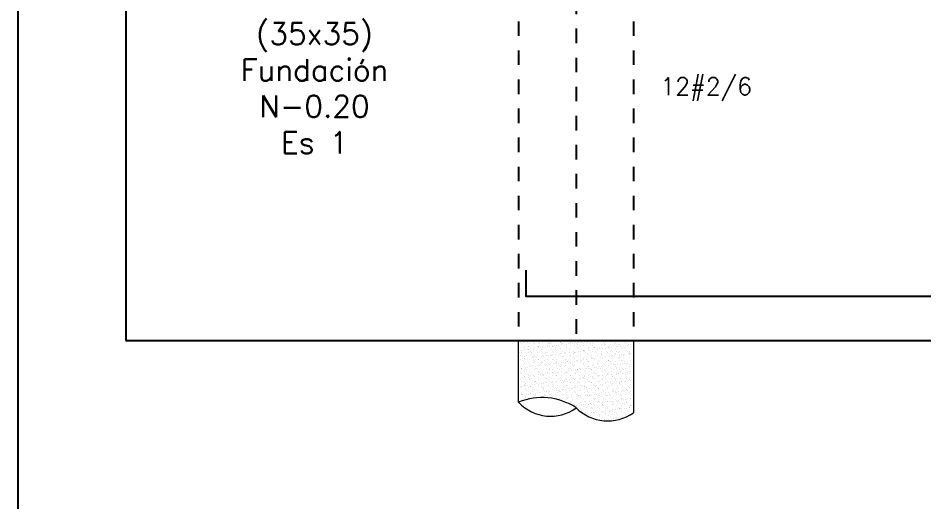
# Model space of a CAD drawing. Header units: millimetres. Extents: x 0 to 212, y -9 to 41.
# Drawn here: x 23.56 to 29.8, y 28.01 to 31.34 of the extents above; entities that cross this region are included whole.
import ezdxf
from ezdxf.enums import TextEntityAlignment as Align

# ---------------------------------------------------------------- set-up
doc = ezdxf.new("R2010")
doc.units = ezdxf.units.MM
doc.header["$LTSCALE"] = 0.01
doc.linetypes.add('DASHDOT', pattern=[1, 0.5, -0.25, 0, -0.25])
doc.linetypes.add('DASHED2', pattern=[0.375, 0.25, -0.125])
for name, color, linetype in [('FC_BORDE VIGA', 4, 'Continuous'), ('FC_EJES', 1, 'DASHDOT'), ('FC_HATCH', 253, 'Continuous'), ('FC_PROYECCION', 6, 'DASHED2'), ('FC_R-60', 11, 'Continuous'), ('FC_R-80', 11, 'Continuous'), ('FC_REFUERZO', 5, 'Continuous')]:
    doc.layers.add(name, color=color, linetype=linetype)
doc.layers.add('FC_CAJON VIGAS', color=230, linetype='Continuous', plot=False)
doc.styles.add('FC_TEXT', font='romans.shx', dxfattribs={"height": 0.002})
doc.styles.get("Standard").update_dxf_attribs({"font": 'romans.shx'})

# ---------------------------------------------------------------- blocks, each defined once
blk = doc.blocks.new('Piladinamica (1)')
at = {"layer": 'FC_HATCH', "linetype": 'Continuous', "lineweight": 15}
for p, q in [((0.0139, -0.0154), (0.0139, -0.0154)), ((0.0164, -0.0047), (0.0164, -0.0047)), ((0.0183, -0.0194), (0.0183, -0.0194)), ((0.0342, -0.0457), (0.0342, -0.0457)), ((0.0361, -0.0172), (0.0361, -0.0172)), ((0.0391, -0.0384), (0.0391, -0.0384)), ((0.0489, -0.0004), (0.0489, -0.0004)), ((0.0622, -0.0161), (0.0622, -0.0161)), ((0.0628, -0.0602), (0.0628, -0.0602)), ((0.0698, -0.0385), (0.0698, -0.0385)), ((0.0709, -0.0593), (0.0709, -0.0593)), ((0.0723, -0.0225), (0.0723, -0.0225)), ((0.0833, -0.0577), (0.0833, -0.0577)), ((0.1006, -0.0149), (0.1006, -0.0149)), ((0.1021, -0.0609), (0.1021, -0.0609)), ((0.1027, -0.0551), (0.1027, -0.0551)), ((0.1085, -0.0456), (0.1085, -0.0456)), ((0.1108, -0.0175), (0.1108, -0.0175)), ((0.1309, -0.0388), (0.1309, -0.0388)), ((0.1345, -0.0393), (0.1345, -0.0393)), ((0.1351, -0.0509), (0.1351, -0.0509)), ((0.1365, -0.016), (0.1365, -0.016)), ((0.1389, -0.0433), (0.1389, -0.0433)), ((0.1466, -0.0224), (0.1466, -0.0224)), ((0.1475, -0.0492), (0.1475, -0.0492)), ((0.1597, -0.0623), (0.1597, -0.0623)), ((0.163, -0.0141), (0.163, -0.0141)), ((0.1645, -0.0601), (0.1645, -0.0601)), ((0.1669, -0.0467), (0.1669, -0.0467)), ((0.1828, -0.0455), (0.1828, -0.0455)), ((0.1953, -0.0365), (0.1953, -0.0365)), ((0.1993, -0.0424), (0.1993, -0.0424)), ((0.2063, -0.0183), (0.2063, -0.0183)), ((0.2106, -0.0224), (0.2106, -0.0224)), ((0.2108, -0.0158), (0.2108, -0.0158)), ((0.2117, -0.0408), (0.2117, -0.0408)), ((0.2209, -0.0222), (0.2209, -0.0222)), ((0.2241, -0.0144), (0.2241, -0.0144)), ((0.2256, -0.0604), (0.2256, -0.0604)), ((0.2311, -0.0382), (0.2311, -0.0382)), ((0.2314, -0.0414), (0.2314, -0.0414)), ((0.2571, -0.0453), (0.2571, -0.0453)), ((0.2577, -0.0357), (0.2577, -0.0357)), ((0.2635, -0.034), (0.2635, -0.034)), ((0.2759, -0.0323), (0.2759, -0.0323)), ((0.2824, -0.0014), (0.2824, -0.0014)), ((0.2851, -0.0157), (0.2851, -0.0157)), ((0.2885, -0.0121), (0.2885, -0.0121)), ((0.29, -0.058), (0.29, -0.058)), ((0.2952, -0.0221), (0.2952, -0.0221)), ((0.2953, -0.0298), (0.2953, -0.0298)), ((0.3031, -0.0204), (0.3031, -0.0204)), ((0.3188, -0.036), (0.3188, -0.036)), ((0.3269, -0.0422), (0.3269, -0.0422)), ((0.3278, -0.0255), (0.3278, -0.0255)), ((0.3313, -0.0462), (0.3313, -0.0462)), ((0.3314, -0.0452), (0.3314, -0.0452)), ((0.3402, -0.0239), (0.3402, -0.0239)), ((0.351, -0.0113), (0.351, -0.0113)), ((0.3525, -0.0573), (0.3525, -0.0573)), ((0.3594, -0.0156), (0.3594, -0.0156)), ((0.3596, -0.0213), (0.3596, -0.0213)), ((0.3695, -0.022), (0.3695, -0.022)), ((0.3832, -0.0337), (0.3832, -0.0337)), ((0.392, -0.017), (0.392, -0.017)), ((0.3986, -0.0213), (0.3986, -0.0213)), ((0.403, -0.0253), (0.403, -0.0253)), ((0.4044, -0.0154), (0.4044, -0.0154)), ((0.4057, -0.045), (0.4057, -0.045)), ((0.412, -0.0116), (0.412, -0.0116)), ((0.4135, -0.0575), (0.4135, -0.0575)), ((0.4238, -0.0129), (0.4238, -0.0129)), ((0.4238, -0.0443), (0.4238, -0.0443)), ((0.4337, -0.0154), (0.4337, -0.0154)), ((0.4438, -0.0218), (0.4438, -0.0218)), ((0.4457, -0.0329), (0.4457, -0.0329)), ((0.4562, -0.0086), (0.4562, -0.0086)), ((0.4686, -0.007), (0.4686, -0.007)), ((0.4703, -0.0003), (0.4703, -0.0003)), ((0.4747, -0.0043), (0.4747, -0.0043)), ((0.4764, -0.0093), (0.4764, -0.0093)), ((0.4779, -0.0552), (0.4779, -0.0552)), ((0.48, -0.0449), (0.48, -0.0449)), ((0.488, -0.0044), (0.488, -0.0044)), ((0.4955, -0.0234), (0.4955, -0.0234)), ((0.5067, -0.0331), (0.5067, -0.0331)), ((0.508, -0.0153), (0.508, -0.0153)), ((0.5181, -0.0217), (0.5181, -0.0217)), ((0.5192, -0.0451), (0.5192, -0.0451)), ((0.5204, -0.0001), (0.5204, -0.0001)), ((0.5236, -0.0492), (0.5236, -0.0492)), ((0.5389, -0.0085), (0.5389, -0.0085)), ((0.5404, -0.0544), (0.5404, -0.0544)), ((0.5424, -0.059), (0.5424, -0.059)), ((0.5543, -0.0448), (0.5543, -0.0448)), ((0.5548, -0.0574), (0.5548, -0.0574)), ((0.5672, -0.0024), (0.5672, -0.0024)), ((0.5712, -0.0308), (0.5712, -0.0308)), ((0.5742, -0.0548), (0.5742, -0.0548)), ((0.5823, -0.0152), (0.5823, -0.0152)), ((0.591, -0.0242), (0.591, -0.0242)), ((0.5924, -0.0216), (0.5924, -0.0216)), ((0.5954, -0.0282), (0.5954, -0.0282)), ((0.5999, -0.0087), (0.5999, -0.0087)), ((0.6014, -0.0547), (0.6014, -0.0547)), ((0.6066, -0.0506), (0.6066, -0.0506)), ((0.6161, -0.0472), (0.6161, -0.0472)), ((0.6191, -0.0489), (0.6191, -0.0489)), ((0.6286, -0.0446), (0.6286, -0.0446)), ((0.6336, -0.03), (0.6336, -0.03)), ((0.6385, -0.0464), (0.6385, -0.0464)), ((0.6567, -0.015), (0.6567, -0.015)), ((0.6627, -0.0032), (0.6627, -0.0032)), ((0.6644, -0.0064), (0.6644, -0.0064)), ((0.6659, -0.0524), (0.6659, -0.0524)), ((0.6667, -0.0214), (0.6667, -0.0214)), ((0.6671, -0.0073), (0.6671, -0.0073)), ((0.6709, -0.0421), (0.6709, -0.0421)), ((0.6833, -0.0405), (0.6833, -0.0405)), ((0.6878, -0.0263), (0.6878, -0.0263)), ((0.6946, -0.0303), (0.6946, -0.0303)), ((0.7027, -0.0379), (0.7027, -0.0379)), ((0.7029, -0.0445), (0.7029, -0.0445)), ((0.7116, -0.0481), (0.7116, -0.0481)), ((0.716, -0.0521), (0.716, -0.0521)), ((0.7268, -0.0056), (0.7268, -0.0056)), ((0.7283, -0.0516), (0.7283, -0.0516)), ((0.731, -0.0149), (0.731, -0.0149)), ((0.7351, -0.0336), (0.7351, -0.0336)), ((0.741, -0.0213), (0.741, -0.0213)), ((0.7475, -0.032), (0.7475, -0.032)), ((0.7591, -0.028), (0.7591, -0.028)), ((0.7596, -0.0054), (0.7596, -0.0054)), ((0.7669, -0.0295), (0.7669, -0.0295)), ((0.0089, -0.0853), (0.0089, -0.0853)), ((0.0162, -0.1042), (0.0162, -0.1042)), ((0.0173, -0.0824), (0.0173, -0.0824)), ((0.019, -0.0661), (0.019, -0.0661)), ((0.0376, -0.0632), (0.0376, -0.0632)), ((0.0384, -0.0636), (0.0384, -0.0636)), ((0.0391, -0.1092), (0.0391, -0.1092)), ((0.0535, -0.1055), (0.0535, -0.1055)), ((0.0604, -0.1225), (0.0604, -0.1225)), ((0.0672, -0.0642), (0.0672, -0.0642)), ((0.0713, -0.0845), (0.0713, -0.0845)), ((0.0815, -0.0758), (0.0815, -0.0758)), ((0.088, -0.0833), (0.088, -0.0833)), ((0.0916, -0.0823), (0.0916, -0.0823)), ((0.0929, -0.1182), (0.0929, -0.1182)), ((0.1036, -0.1068), (0.1036, -0.1068)), ((0.1053, -0.1166), (0.1053, -0.1166)), ((0.1117, -0.105), (0.1117, -0.105)), ((0.1161, -0.1091), (0.1161, -0.1091)), ((0.1247, -0.114), (0.1247, -0.114)), ((0.1278, -0.1053), (0.1278, -0.1053)), ((0.1324, -0.0848), (0.1324, -0.0848)), ((0.1558, -0.0757), (0.1558, -0.0757)), ((0.1571, -0.1097), (0.1571, -0.1097)), ((0.1659, -0.0821), (0.1659, -0.0821)), ((0.166, -0.1061), (0.166, -0.1061)), ((0.1695, -0.1081), (0.1695, -0.1081)), ((0.1834, -0.0841), (0.1834, -0.0841)), ((0.1878, -0.0881), (0.1878, -0.0881)), ((0.1889, -0.1056), (0.1889, -0.1056)), ((0.1968, -0.0824), (0.1968, -0.0824)), ((0.2021, -0.1052), (0.2021, -0.1052)), ((0.2086, -0.1071), (0.2086, -0.1071)), ((0.2213, -0.1013), (0.2213, -0.1013)), ((0.2271, -0.1063), (0.2271, -0.1063)), ((0.2301, -0.0756), (0.2301, -0.0756)), ((0.2337, -0.0997), (0.2337, -0.0997)), ((0.2402, -0.082), (0.2402, -0.082)), ((0.2531, -0.0971), (0.2531, -0.0971)), ((0.2552, -0.0631), (0.2552, -0.0631)), ((0.2593, -0.0817), (0.2593, -0.0817)), ((0.2596, -0.0672), (0.2596, -0.0672)), ((0.2764, -0.1051), (0.2764, -0.1051)), ((0.2803, -0.0862), (0.2803, -0.0862)), ((0.2855, -0.0928), (0.2855, -0.0928)), ((0.2915, -0.104), (0.2915, -0.104)), ((0.2979, -0.0912), (0.2979, -0.0912)), ((0.3041, -0.108), (0.3041, -0.108)), ((0.3044, -0.0754), (0.3044, -0.0754)), ((0.3085, -0.112), (0.3085, -0.112)), ((0.3145, -0.0819), (0.3145, -0.0819)), ((0.3173, -0.0886), (0.3173, -0.0886)), ((0.3203, -0.0819), (0.3203, -0.0819)), ((0.3497, -0.0844), (0.3497, -0.0844)), ((0.3507, -0.1049), (0.3507, -0.1049)), ((0.352, -0.0652), (0.352, -0.0652)), ((0.354, -0.1032), (0.354, -0.1032)), ((0.3622, -0.0827), (0.3622, -0.0827)), ((0.3758, -0.087), (0.3758, -0.087)), ((0.3787, -0.0753), (0.3787, -0.0753)), ((0.3802, -0.091), (0.3802, -0.091)), ((0.3816, -0.0802), (0.3816, -0.0802)), ((0.3847, -0.0796), (0.3847, -0.0796)), ((0.3888, -0.0817), (0.3888, -0.0817)), ((0.4009, -0.1101), (0.4009, -0.1101)), ((0.414, -0.0759), (0.414, -0.0759)), ((0.415, -0.1035), (0.415, -0.1035)), ((0.425, -0.1048), (0.425, -0.1048)), ((0.4264, -0.0743), (0.4264, -0.0743)), ((0.4458, -0.0717), (0.4458, -0.0717)), ((0.4472, -0.0788), (0.4472, -0.0788)), ((0.4475, -0.0661), (0.4475, -0.0661)), ((0.4519, -0.0701), (0.4519, -0.0701)), ((0.453, -0.0752), (0.453, -0.0752)), ((0.4631, -0.0816), (0.4631, -0.0816)), ((0.4727, -0.0891), (0.4727, -0.0891)), ((0.4782, -0.0675), (0.4782, -0.0675)), ((0.4794, -0.1012), (0.4794, -0.1012)), ((0.4906, -0.0658), (0.4906, -0.0658)), ((0.4964, -0.1109), (0.4964, -0.1109)), ((0.4993, -0.1047), (0.4993, -0.1047)), ((0.5008, -0.1149), (0.5008, -0.1149)), ((0.5082, -0.0791), (0.5082, -0.0791)), ((0.51, -0.0633), (0.51, -0.0633)), ((0.5126, -0.1247), (0.5126, -0.1247)), ((0.5273, -0.075), (0.5273, -0.075)), ((0.532, -0.1222), (0.532, -0.1222)), ((0.5374, -0.0814), (0.5374, -0.0814)), ((0.5419, -0.1004), (0.5419, -0.1004)), ((0.5444, -0.0682), (0.5444, -0.0682)), ((0.5644, -0.1179), (0.5644, -0.1179)), ((0.5681, -0.0899), (0.5681, -0.0899)), ((0.5725, -0.094), (0.5725, -0.094)), ((0.5727, -0.0768), (0.5727, -0.0768)), ((0.5736, -0.1045), (0.5736, -0.1045)), ((0.5742, -0.1228), (0.5742, -0.1228)), ((0.5768, -0.1163), (0.5768, -0.1163)), ((0.5933, -0.113), (0.5933, -0.113)), ((0.5962, -0.1137), (0.5962, -0.1137)), ((0.6016, -0.0749), (0.6016, -0.0749)), ((0.6029, -0.1007), (0.6029, -0.1007)), ((0.6117, -0.0813), (0.6117, -0.0813)), ((0.6286, -0.1094), (0.6286, -0.1094)), ((0.6351, -0.076), (0.6351, -0.076)), ((0.6366, -0.122), (0.6366, -0.122)), ((0.6399, -0.069), (0.6399, -0.069)), ((0.6411, -0.1078), (0.6411, -0.1078)), ((0.6443, -0.073), (0.6443, -0.073)), ((0.6479, -0.1044), (0.6479, -0.1044)), ((0.6605, -0.1052), (0.6605, -0.1052)), ((0.665, -0.092), (0.665, -0.092)), ((0.6674, -0.0984), (0.6674, -0.0984)), ((0.6759, -0.0748), (0.6759, -0.0748)), ((0.686, -0.0812), (0.686, -0.0812)), ((0.6888, -0.1138), (0.6888, -0.1138)), ((0.6929, -0.101), (0.6929, -0.101)), ((0.6932, -0.1178), (0.6932, -0.1178)), ((0.6961, -0.0763), (0.6961, -0.0763)), ((0.6976, -0.1223), (0.6976, -0.1223)), ((0.7053, -0.0993), (0.7053, -0.0993)), ((0.7222, -0.1043), (0.7222, -0.1043)), ((0.7247, -0.0968), (0.7247, -0.0968)), ((0.7298, -0.0976), (0.7298, -0.0976)), ((0.7367, -0.0711), (0.7367, -0.0711)), ((0.7502, -0.0746), (0.7502, -0.0746)), ((0.7571, -0.0925), (0.7571, -0.0925)), ((0.7603, -0.081), (0.7603, -0.081)), ((0.7605, -0.0929), (0.7605, -0.0929)), ((0.7606, -0.074), (0.7606, -0.074)), ((0.7621, -0.1199), (0.7621, -0.1199)), ((0.7649, -0.0969), (0.7649, -0.0969)), ((0.7695, -0.0909), (0.7695, -0.0909)), ((0.0104, -0.1312), (0.0104, -0.1312)), ((0.0119, -0.1772), (0.0119, -0.1772)), ((0.0265, -0.1357), (0.0265, -0.1357)), ((0.0286, -0.1267), (0.0286, -0.1267)), ((0.0365, -0.1421), (0.0365, -0.1421)), ((0.04, -0.126), (0.04, -0.126)), ((0.0406, -0.1551), (0.0406, -0.1551)), ((0.041, -0.125), (0.041, -0.125)), ((0.0444, -0.13), (0.0444, -0.13)), ((0.0506, -0.1855), (0.0506, -0.1855)), ((0.063, -0.1839), (0.063, -0.1839)), ((0.0651, -0.149), (0.0651, -0.149)), ((0.0728, -0.1305), (0.0728, -0.1305)), ((0.0728, -0.1652), (0.0728, -0.1652)), ((0.0743, -0.1764), (0.0743, -0.1764)), ((0.0824, -0.1813), (0.0824, -0.1813)), ((0.0889, -0.1708), (0.0889, -0.1708)), ((0.0933, -0.1748), (0.0933, -0.1748)), ((0.1008, -0.1356), (0.1008, -0.1356)), ((0.1051, -0.1528), (0.1051, -0.1528)), ((0.1108, -0.142), (0.1108, -0.142)), ((0.1149, -0.1771), (0.1149, -0.1771)), ((0.1273, -0.1754), (0.1273, -0.1754)), ((0.1339, -0.1307), (0.1339, -0.1307)), ((0.1354, -0.1767), (0.1354, -0.1767)), ((0.1369, -0.1281), (0.1369, -0.1281)), ((0.1467, -0.1729), (0.1467, -0.1729)), ((0.1471, -0.1651), (0.1471, -0.1651)), ((0.1606, -0.1498), (0.1606, -0.1498)), ((0.165, -0.1539), (0.165, -0.1539)), ((0.1675, -0.152), (0.1675, -0.152)), ((0.1751, -0.1355), (0.1751, -0.1355)), ((0.1791, -0.1686), (0.1791, -0.1686)), ((0.1851, -0.1419), (0.1851, -0.1419)), ((0.1858, -0.1729), (0.1858, -0.1729)), ((0.1915, -0.167), (0.1915, -0.167)), ((0.1983, -0.1284), (0.1983, -0.1284)), ((0.1998, -0.1744), (0.1998, -0.1744)), ((0.2109, -0.1644), (0.2109, -0.1644)), ((0.2214, -0.1649), (0.2214, -0.1649)), ((0.2286, -0.1523), (0.2286, -0.1523)), ((0.2323, -0.1289), (0.2323, -0.1289)), ((0.2367, -0.1329), (0.2367, -0.1329)), ((0.2433, -0.1602), (0.2433, -0.1602)), ((0.2494, -0.1353), (0.2494, -0.1353)), ((0.2557, -0.1585), (0.2557, -0.1585)), ((0.2575, -0.1519), (0.2575, -0.1519)), ((0.2594, -0.1417), (0.2594, -0.1417)), ((0.2608, -0.1276), (0.2608, -0.1276)), ((0.2623, -0.1736), (0.2623, -0.1736)), ((0.2751, -0.156), (0.2751, -0.156)), ((0.2812, -0.1737), (0.2812, -0.1737)), ((0.2856, -0.1777), (0.2856, -0.1777)), ((0.293, -0.15), (0.293, -0.15)), ((0.2957, -0.1648), (0.2957, -0.1648)), ((0.3075, -0.1517), (0.3075, -0.1517)), ((0.3199, -0.1501), (0.3199, -0.1501)), ((0.3218, -0.1279), (0.3218, -0.1279)), ((0.3233, -0.1739), (0.3233, -0.1739)), ((0.3237, -0.1352), (0.3237, -0.1352)), ((0.3292, -0.131), (0.3292, -0.131)), ((0.3337, -0.1416), (0.3337, -0.1416)), ((0.3393, -0.1475), (0.3393, -0.1475)), ((0.353, -0.1528), (0.353, -0.1528)), ((0.3555, -0.1492), (0.3555, -0.1492)), ((0.3574, -0.1568), (0.3574, -0.1568)), ((0.37, -0.1647), (0.37, -0.1647)), ((0.3717, -0.1433), (0.3717, -0.1433)), ((0.3781, -0.1758), (0.3781, -0.1758)), ((0.3842, -0.1416), (0.3842, -0.1416)), ((0.3862, -0.1256), (0.3862, -0.1256)), ((0.3877, -0.1716), (0.3877, -0.1716)), ((0.398, -0.1351), (0.398, -0.1351)), ((0.4036, -0.1391), (0.4036, -0.1391)), ((0.408, -0.1415), (0.408, -0.1415)), ((0.4165, -0.1495), (0.4165, -0.1495)), ((0.4247, -0.1318), (0.4247, -0.1318)), ((0.4291, -0.1359), (0.4291, -0.1359)), ((0.436, -0.1348), (0.436, -0.1348)), ((0.4443, -0.1645), (0.4443, -0.1645)), ((0.4484, -0.1332), (0.4484, -0.1332)), ((0.4487, -0.1248), (0.4487, -0.1248)), ((0.4498, -0.1549), (0.4498, -0.1549)), ((0.4502, -0.1708), (0.4502, -0.1708)), ((0.4678, -0.1306), (0.4678, -0.1306)), ((0.4723, -0.1349), (0.4723, -0.1349)), ((0.4736, -0.1766), (0.4736, -0.1766)), ((0.478, -0.1807), (0.478, -0.1807)), ((0.4809, -0.1472), (0.4809, -0.1472)), ((0.4823, -0.1413), (0.4823, -0.1413)), ((0.5002, -0.1263), (0.5002, -0.1263)), ((0.5097, -0.1251), (0.5097, -0.1251)), ((0.5112, -0.1711), (0.5112, -0.1711)), ((0.5186, -0.1644), (0.5186, -0.1644)), ((0.5216, -0.1339), (0.5216, -0.1339)), ((0.5222, -0.1852), (0.5222, -0.1852)), ((0.5346, -0.1836), (0.5346, -0.1836)), ((0.5434, -0.1464), (0.5434, -0.1464)), ((0.5453, -0.1557), (0.5453, -0.1557)), ((0.5466, -0.1348), (0.5466, -0.1348)), ((0.5497, -0.1597), (0.5497, -0.1597)), ((0.554, -0.181), (0.554, -0.181)), ((0.5566, -0.1412), (0.5566, -0.1412)), ((0.5705, -0.1787), (0.5705, -0.1787)), ((0.5757, -0.1687), (0.5757, -0.1687)), ((0.5864, -0.1768), (0.5864, -0.1768)), ((0.5929, -0.1643), (0.5929, -0.1643)), ((0.5988, -0.1751), (0.5988, -0.1751)), ((0.6044, -0.1467), (0.6044, -0.1467)), ((0.617, -0.1348), (0.617, -0.1348)), ((0.6182, -0.1726), (0.6182, -0.1726)), ((0.6209, -0.1346), (0.6209, -0.1346)), ((0.6214, -0.1388), (0.6214, -0.1388)), ((0.6309, -0.1411), (0.6309, -0.1411)), ((0.6381, -0.1679), (0.6381, -0.1679)), ((0.6422, -0.1578), (0.6422, -0.1578)), ((0.6506, -0.1683), (0.6506, -0.1683)), ((0.6631, -0.1667), (0.6631, -0.1667)), ((0.6659, -0.1796), (0.6659, -0.1796)), ((0.6672, -0.1641), (0.6672, -0.1641)), ((0.6689, -0.1443), (0.6689, -0.1443)), ((0.6703, -0.1836), (0.6703, -0.1836)), ((0.6825, -0.1641), (0.6825, -0.1641)), ((0.6952, -0.1345), (0.6952, -0.1345)), ((0.6992, -0.1682), (0.6992, -0.1682)), ((0.7053, -0.1409), (0.7053, -0.1409)), ((0.7139, -0.1369), (0.7139, -0.1369)), ((0.7149, -0.1599), (0.7149, -0.1599)), ((0.7273, -0.1582), (0.7273, -0.1582)), ((0.7313, -0.1435), (0.7313, -0.1435)), ((0.7377, -0.1586), (0.7377, -0.1586)), ((0.7415, -0.164), (0.7415, -0.164)), ((0.7421, -0.1627), (0.7421, -0.1627)), ((0.7467, -0.1557), (0.7467, -0.1557)), ((0.7628, -0.1817), (0.7628, -0.1817)), ((0.7636, -0.1659), (0.7636, -0.1659)), ((0.7695, -0.1344), (0.7695, -0.1344)), ((0.0134, -0.2232), (0.0134, -0.2232)), ((0.0172, -0.1917), (0.0172, -0.1917)), ((0.0177, -0.2251), (0.0177, -0.2251)), ((0.0182, -0.1898), (0.0182, -0.1898)), ((0.0216, -0.1957), (0.0216, -0.1957)), ((0.0402, -0.2487), (0.0402, -0.2487)), ((0.0421, -0.2011), (0.0421, -0.2011)), ((0.0423, -0.2148), (0.0423, -0.2148)), ((0.0437, -0.2471), (0.0437, -0.2471)), ((0.0457, -0.1955), (0.0457, -0.1955)), ((0.0558, -0.2019), (0.0558, -0.2019)), ((0.0661, -0.2365), (0.0661, -0.2365)), ((0.0705, -0.2406), (0.0705, -0.2406)), ((0.0726, -0.2444), (0.0726, -0.2444)), ((0.0758, -0.2224), (0.0758, -0.2224)), ((0.085, -0.2428), (0.085, -0.2428)), ((0.092, -0.225), (0.092, -0.225)), ((0.1044, -0.2402), (0.1044, -0.2402)), ((0.1066, -0.1988), (0.1066, -0.1988)), ((0.1081, -0.2448), (0.1081, -0.2448)), ((0.114, -0.1938), (0.114, -0.1938)), ((0.12, -0.1953), (0.12, -0.1953)), ((0.1301, -0.2018), (0.1301, -0.2018)), ((0.1368, -0.236), (0.1368, -0.236)), ((0.1369, -0.2227), (0.1369, -0.2227)), ((0.1378, -0.2156), (0.1378, -0.2156)), ((0.1422, -0.2196), (0.1422, -0.2196)), ((0.1493, -0.2343), (0.1493, -0.2343)), ((0.1629, -0.2386), (0.1629, -0.2386)), ((0.1663, -0.2248), (0.1663, -0.2248)), ((0.1687, -0.2318), (0.1687, -0.2318)), ((0.169, -0.198), (0.169, -0.198)), ((0.1705, -0.244), (0.1705, -0.244)), ((0.1943, -0.1952), (0.1943, -0.1952)), ((0.2011, -0.2275), (0.2011, -0.2275)), ((0.2013, -0.2204), (0.2013, -0.2204)), ((0.2044, -0.2016), (0.2044, -0.2016)), ((0.2095, -0.1946), (0.2095, -0.1946)), ((0.2135, -0.2259), (0.2135, -0.2259)), ((0.2139, -0.1987), (0.2139, -0.1987)), ((0.2301, -0.1983), (0.2301, -0.1983)), ((0.2316, -0.2443), (0.2316, -0.2443)), ((0.2329, -0.2233), (0.2329, -0.2233)), ((0.2347, -0.2177), (0.2347, -0.2177)), ((0.2406, -0.2247), (0.2406, -0.2247)), ((0.2584, -0.2395), (0.2584, -0.2395)), ((0.2628, -0.2435), (0.2628, -0.2435)), ((0.2638, -0.2196), (0.2638, -0.2196)), ((0.2653, -0.219), (0.2653, -0.219)), ((0.2687, -0.1951), (0.2687, -0.1951)), ((0.2777, -0.2174), (0.2777, -0.2174)), ((0.2787, -0.2015), (0.2787, -0.2015)), ((0.2945, -0.196), (0.2945, -0.196)), ((0.296, -0.2419), (0.296, -0.2419)), ((0.2971, -0.2149), (0.2971, -0.2149)), ((0.3064, -0.1968), (0.3064, -0.1968)), ((0.3149, -0.2246), (0.3149, -0.2246)), ((0.3248, -0.2199), (0.3248, -0.2199)), ((0.3295, -0.2106), (0.3295, -0.2106)), ((0.3301, -0.2185), (0.3301, -0.2185)), ((0.3345, -0.2225), (0.3345, -0.2225)), ((0.3419, -0.209), (0.3419, -0.209)), ((0.343, -0.1949), (0.343, -0.1949)), ((0.353, -0.2013), (0.353, -0.2013)), ((0.3553, -0.2416), (0.3553, -0.2416)), ((0.357, -0.1952), (0.357, -0.1952)), ((0.3585, -0.2411), (0.3585, -0.2411)), ((0.3613, -0.2064), (0.3613, -0.2064)), ((0.3892, -0.2175), (0.3892, -0.2175)), ((0.3892, -0.2244), (0.3892, -0.2244)), ((0.3937, -0.2021), (0.3937, -0.2021)), ((0.4019, -0.1976), (0.4019, -0.1976)), ((0.4062, -0.2005), (0.4062, -0.2005)), ((0.4063, -0.2016), (0.4063, -0.2016)), ((0.4173, -0.1948), (0.4173, -0.1948)), ((0.418, -0.1955), (0.418, -0.1955)), ((0.4195, -0.2414), (0.4195, -0.2414)), ((0.4256, -0.1979), (0.4256, -0.1979)), ((0.427, -0.2206), (0.427, -0.2206)), ((0.4273, -0.2012), (0.4273, -0.2012)), ((0.4508, -0.2424), (0.4508, -0.2424)), ((0.4517, -0.2167), (0.4517, -0.2167)), ((0.4552, -0.2464), (0.4552, -0.2464)), ((0.458, -0.1937), (0.458, -0.1937)), ((0.4635, -0.2243), (0.4635, -0.2243)), ((0.4704, -0.192), (0.4704, -0.192)), ((0.4824, -0.1931), (0.4824, -0.1931)), ((0.484, -0.2391), (0.484, -0.2391)), ((0.4898, -0.1895), (0.4898, -0.1895)), ((0.4916, -0.1947), (0.4916, -0.1947)), ((0.4987, -0.1997), (0.4987, -0.1997)), ((0.5016, -0.2011), (0.5016, -0.2011)), ((0.5118, -0.2484), (0.5118, -0.2484)), ((0.5127, -0.217), (0.5127, -0.217)), ((0.5225, -0.2214), (0.5225, -0.2214)), ((0.5269, -0.2255), (0.5269, -0.2255)), ((0.5378, -0.2242), (0.5378, -0.2242)), ((0.5442, -0.2441), (0.5442, -0.2441)), ((0.5449, -0.1923), (0.5449, -0.1923)), ((0.5464, -0.2383), (0.5464, -0.2383)), ((0.5476, -0.2445), (0.5476, -0.2445)), ((0.5566, -0.2425), (0.5566, -0.2425)), ((0.5659, -0.1945), (0.5659, -0.1945)), ((0.5759, -0.2009), (0.5759, -0.2009)), ((0.576, -0.2399), (0.576, -0.2399)), ((0.5772, -0.2147), (0.5772, -0.2147)), ((0.5942, -0.2005), (0.5942, -0.2005)), ((0.5986, -0.2045), (0.5986, -0.2045)), ((0.6059, -0.1926), (0.6059, -0.1926)), ((0.6074, -0.2386), (0.6074, -0.2386)), ((0.6084, -0.2356), (0.6084, -0.2356)), ((0.6121, -0.224), (0.6121, -0.224)), ((0.6194, -0.2236), (0.6194, -0.2236)), ((0.6208, -0.234), (0.6208, -0.234)), ((0.6396, -0.2139), (0.6396, -0.2139)), ((0.6402, -0.1944), (0.6402, -0.1944)), ((0.6402, -0.2315), (0.6402, -0.2315)), ((0.6431, -0.2453), (0.6431, -0.2453)), ((0.6475, -0.2493), (0.6475, -0.2493)), ((0.6502, -0.2008), (0.6502, -0.2008)), ((0.6704, -0.1903), (0.6704, -0.1903)), ((0.6719, -0.2363), (0.6719, -0.2363)), ((0.6726, -0.2272), (0.6726, -0.2272)), ((0.6851, -0.2256), (0.6851, -0.2256)), ((0.6864, -0.2239), (0.6864, -0.2239)), ((0.6911, -0.2026), (0.6911, -0.2026)), ((0.7007, -0.2142), (0.7007, -0.2142)), ((0.7045, -0.223), (0.7045, -0.223)), ((0.7145, -0.1943), (0.7145, -0.1943)), ((0.7148, -0.2244), (0.7148, -0.2244)), ((0.7192, -0.2284), (0.7192, -0.2284)), ((0.7245, -0.2007), (0.7245, -0.2007)), ((0.7328, -0.1895), (0.7328, -0.1895)), ((0.7343, -0.2355), (0.7343, -0.2355)), ((0.7369, -0.2187), (0.7369, -0.2187)), ((0.74, -0.2474), (0.74, -0.2474)), ((0.7493, -0.2171), (0.7493, -0.2171)), ((0.7607, -0.2237), (0.7607, -0.2237)), ((0.7651, -0.2119), (0.7651, -0.2119)), ((0.7687, -0.2146), (0.7687, -0.2146)), ((0.0149, -0.2692), (0.0149, -0.2692)), ((0.0195, -0.2805), (0.0195, -0.2805)), ((0.0208, -0.2512), (0.0208, -0.2512)), ((0.0304, -0.3117), (0.0304, -0.3117)), ((0.037, -0.2848), (0.037, -0.2848)), ((0.0428, -0.3101), (0.0428, -0.3101)), ((0.0432, -0.3023), (0.0432, -0.3023)), ((0.0452, -0.2931), (0.0452, -0.2931)), ((0.0476, -0.3063), (0.0476, -0.3063)), ((0.0622, -0.3076), (0.0622, -0.3076)), ((0.065, -0.2552), (0.065, -0.2552)), ((0.0751, -0.2616), (0.0751, -0.2616)), ((0.0773, -0.2684), (0.0773, -0.2684)), ((0.0912, -0.2596), (0.0912, -0.2596)), ((0.0946, -0.3033), (0.0946, -0.3033)), ((0.107, -0.3017), (0.107, -0.3017)), ((0.1096, -0.2907), (0.1096, -0.2907)), ((0.1113, -0.2847), (0.1113, -0.2847)), ((0.115, -0.2813), (0.115, -0.2813)), ((0.1194, -0.2854), (0.1194, -0.2854)), ((0.1264, -0.2991), (0.1264, -0.2991)), ((0.1384, -0.2687), (0.1384, -0.2687)), ((0.1393, -0.2551), (0.1393, -0.2551)), ((0.1401, -0.3044), (0.1401, -0.3044)), ((0.1494, -0.2615), (0.1494, -0.2615)), ((0.1588, -0.2948), (0.1588, -0.2948)), ((0.1713, -0.2932), (0.1713, -0.2932)), ((0.172, -0.2899), (0.172, -0.2899)), ((0.1856, -0.2846), (0.1856, -0.2846)), ((0.1867, -0.2604), (0.1867, -0.2604)), ((0.1907, -0.2906), (0.1907, -0.2906)), ((0.1911, -0.2644), (0.1911, -0.2644)), ((0.2028, -0.2663), (0.2028, -0.2663)), ((0.2118, -0.2834), (0.2118, -0.2834)), ((0.2136, -0.255), (0.2136, -0.255)), ((0.2231, -0.2864), (0.2231, -0.2864)), ((0.2237, -0.2614), (0.2237, -0.2614)), ((0.2331, -0.2902), (0.2331, -0.2902)), ((0.2355, -0.2847), (0.2355, -0.2847)), ((0.2356, -0.3052), (0.2356, -0.3052)), ((0.24, -0.3092), (0.24, -0.3092)), ((0.2549, -0.2822), (0.2549, -0.2822)), ((0.2599, -0.2844), (0.2599, -0.2844)), ((0.2653, -0.2655), (0.2653, -0.2655)), ((0.2668, -0.3115), (0.2668, -0.3115)), ((0.2836, -0.2625), (0.2836, -0.2625)), ((0.2873, -0.2779), (0.2873, -0.2779)), ((0.2879, -0.2548), (0.2879, -0.2548)), ((0.2975, -0.2879), (0.2975, -0.2879)), ((0.298, -0.2612), (0.298, -0.2612)), ((0.2997, -0.2763), (0.2997, -0.2763)), ((0.3073, -0.2843), (0.3073, -0.2843)), ((0.3117, -0.2883), (0.3117, -0.2883)), ((0.3191, -0.2737), (0.3191, -0.2737)), ((0.3263, -0.2658), (0.3263, -0.2658)), ((0.3325, -0.3073), (0.3325, -0.3073)), ((0.3342, -0.2843), (0.3342, -0.2843)), ((0.3515, -0.2695), (0.3515, -0.2695)), ((0.36, -0.2871), (0.36, -0.2871)), ((0.3622, -0.2547), (0.3622, -0.2547)), ((0.3639, -0.2678), (0.3639, -0.2678)), ((0.3723, -0.2611), (0.3723, -0.2611)), ((0.379, -0.2633), (0.379, -0.2633)), ((0.3833, -0.2653), (0.3833, -0.2653)), ((0.3834, -0.2674), (0.3834, -0.2674)), ((0.3907, -0.2635), (0.3907, -0.2635)), ((0.3922, -0.3095), (0.3922, -0.3095)), ((0.4042, -0.2864), (0.4042, -0.2864)), ((0.4085, -0.2842), (0.4085, -0.2842)), ((0.4157, -0.261), (0.4157, -0.261)), ((0.421, -0.2874), (0.421, -0.2874)), ((0.4279, -0.3081), (0.4279, -0.3081)), ((0.4282, -0.2594), (0.4282, -0.2594)), ((0.4365, -0.2545), (0.4365, -0.2545)), ((0.4466, -0.261), (0.4466, -0.261)), ((0.4476, -0.2568), (0.4476, -0.2568)), ((0.4532, -0.2627), (0.4532, -0.2627)), ((0.4547, -0.3087), (0.4547, -0.3087)), ((0.4759, -0.2654), (0.4759, -0.2654)), ((0.48, -0.2526), (0.48, -0.2526)), ((0.4828, -0.284), (0.4828, -0.284)), ((0.4855, -0.2851), (0.4855, -0.2851)), ((0.4924, -0.2509), (0.4924, -0.2509)), ((0.4997, -0.2872), (0.4997, -0.2872)), ((0.502, -0.3114), (0.502, -0.3114)), ((0.5041, -0.2912), (0.5041, -0.2912)), ((0.5108, -0.2544), (0.5108, -0.2544)), ((0.5142, -0.263), (0.5142, -0.263)), ((0.5144, -0.3098), (0.5144, -0.3098)), ((0.5157, -0.309), (0.5157, -0.309)), ((0.5209, -0.2608), (0.5209, -0.2608)), ((0.5248, -0.3102), (0.5248, -0.3102)), ((0.5338, -0.3073), (0.5338, -0.3073)), ((0.5479, -0.2843), (0.5479, -0.2843)), ((0.5571, -0.2839), (0.5571, -0.2839)), ((0.5662, -0.303), (0.5662, -0.303)), ((0.5714, -0.2663), (0.5714, -0.2663)), ((0.5758, -0.2703), (0.5758, -0.2703)), ((0.5786, -0.3013), (0.5786, -0.3013)), ((0.5787, -0.2607), (0.5787, -0.2607)), ((0.5802, -0.3067), (0.5802, -0.3067)), ((0.5851, -0.2543), (0.5851, -0.2543)), ((0.5952, -0.2607), (0.5952, -0.2607)), ((0.5965, -0.2893), (0.5965, -0.2893)), ((0.598, -0.2988), (0.598, -0.2988)), ((0.6089, -0.2846), (0.6089, -0.2846)), ((0.6203, -0.3111), (0.6203, -0.3111)), ((0.6304, -0.2945), (0.6304, -0.2945)), ((0.6314, -0.2838), (0.6314, -0.2838)), ((0.6411, -0.2599), (0.6411, -0.2599)), ((0.6426, -0.3059), (0.6426, -0.3059)), ((0.6428, -0.2929), (0.6428, -0.2929)), ((0.6594, -0.2541), (0.6594, -0.2541)), ((0.6622, -0.2903), (0.6622, -0.2903)), ((0.6683, -0.2684), (0.6683, -0.2684)), ((0.6695, -0.2606), (0.6695, -0.2606)), ((0.6734, -0.2823), (0.6734, -0.2823)), ((0.692, -0.2901), (0.692, -0.2901)), ((0.6946, -0.2861), (0.6946, -0.2861)), ((0.6964, -0.2942), (0.6964, -0.2942)), ((0.7022, -0.2602), (0.7022, -0.2602)), ((0.7037, -0.3062), (0.7037, -0.3062)), ((0.7057, -0.2836), (0.7057, -0.2836)), ((0.7071, -0.2844), (0.7071, -0.2844)), ((0.7265, -0.2819), (0.7265, -0.2819)), ((0.7337, -0.254), (0.7337, -0.254)), ((0.7358, -0.2815), (0.7358, -0.2815)), ((0.7438, -0.2604), (0.7438, -0.2604)), ((0.7589, -0.2776), (0.7589, -0.2776)), ((0.7637, -0.2692), (0.7637, -0.2692)), ((0.7666, -0.2579), (0.7666, -0.2579)), ((0.7681, -0.2732), (0.7681, -0.2732)), ((0.7681, -0.3038), (0.7681, -0.3038)), ((0.7713, -0.276), (0.7713, -0.276)), ((0.01, -0.3151), (0.01, -0.3151)), ((0.0164, -0.3151), (0.0164, -0.3151)), ((0.0179, -0.3611), (0.0179, -0.3611)), ((0.02, -0.3215), (0.02, -0.3215)), ((0.0204, -0.368), (0.0204, -0.368)), ((0.0248, -0.3721), (0.0248, -0.3721)), ((0.0467, -0.339), (0.0467, -0.339)), ((0.0524, -0.3706), (0.0524, -0.3706)), ((0.0563, -0.3446), (0.0563, -0.3446)), ((0.0648, -0.369), (0.0648, -0.369)), ((0.0684, -0.3253), (0.0684, -0.3253)), ((0.0788, -0.3143), (0.0788, -0.3143)), ((0.0803, -0.3603), (0.0803, -0.3603)), ((0.0842, -0.3664), (0.0842, -0.3664)), ((0.0843, -0.315), (0.0843, -0.315)), ((0.0921, -0.3471), (0.0921, -0.3471)), ((0.0943, -0.3214), (0.0943, -0.3214)), ((0.0965, -0.3511), (0.0965, -0.3511)), ((0.1111, -0.3367), (0.1111, -0.3367)), ((0.1166, -0.3622), (0.1166, -0.3622)), ((0.1173, -0.3701), (0.1173, -0.3701)), ((0.129, -0.3605), (0.129, -0.3605)), ((0.1306, -0.3445), (0.1306, -0.3445)), ((0.1399, -0.3146), (0.1399, -0.3146)), ((0.1414, -0.3606), (0.1414, -0.3606)), ((0.1484, -0.358), (0.1484, -0.358)), ((0.1586, -0.3148), (0.1586, -0.3148)), ((0.1639, -0.3261), (0.1639, -0.3261)), ((0.1683, -0.3302), (0.1683, -0.3302)), ((0.1686, -0.3212), (0.1686, -0.3212)), ((0.1736, -0.3359), (0.1736, -0.3359)), ((0.1808, -0.3537), (0.1808, -0.3537)), ((0.189, -0.3492), (0.189, -0.3492)), ((0.1933, -0.3521), (0.1933, -0.3521)), ((0.2043, -0.3123), (0.2043, -0.3123)), ((0.2049, -0.3443), (0.2049, -0.3443)), ((0.2058, -0.3583), (0.2058, -0.3583)), ((0.2127, -0.3495), (0.2127, -0.3495)), ((0.2128, -0.371), (0.2128, -0.371)), ((0.2329, -0.3147), (0.2329, -0.3147)), ((0.2346, -0.3362), (0.2346, -0.3362)), ((0.2429, -0.3211), (0.2429, -0.3211)), ((0.2451, -0.3453), (0.2451, -0.3453)), ((0.2575, -0.3436), (0.2575, -0.3436)), ((0.2607, -0.3283), (0.2607, -0.3283)), ((0.2683, -0.3575), (0.2683, -0.3575)), ((0.2769, -0.3411), (0.2769, -0.3411)), ((0.2792, -0.3442), (0.2792, -0.3442)), ((0.2845, -0.35), (0.2845, -0.35)), ((0.2889, -0.354), (0.2889, -0.354)), ((0.299, -0.3339), (0.299, -0.3339)), ((0.3072, -0.3146), (0.3072, -0.3146)), ((0.3093, -0.3368), (0.3093, -0.3368)), ((0.3097, -0.3731), (0.3097, -0.3731)), ((0.3173, -0.321), (0.3173, -0.321)), ((0.3217, -0.3352), (0.3217, -0.3352)), ((0.3278, -0.3118), (0.3278, -0.3118)), ((0.3293, -0.3578), (0.3293, -0.3578)), ((0.3411, -0.3326), (0.3411, -0.3326)), ((0.3535, -0.344), (0.3535, -0.344)), ((0.3562, -0.3291), (0.3562, -0.3291)), ((0.3606, -0.3331), (0.3606, -0.3331)), ((0.3615, -0.3331), (0.3615, -0.3331)), ((0.3735, -0.3284), (0.3735, -0.3284)), ((0.3814, -0.3521), (0.3814, -0.3521)), ((0.3815, -0.3144), (0.3815, -0.3144)), ((0.3859, -0.3267), (0.3859, -0.3267)), ((0.3916, -0.3208), (0.3916, -0.3208)), ((0.3937, -0.3555), (0.3937, -0.3555)), ((0.4051, -0.3739), (0.4051, -0.3739)), ((0.4053, -0.3242), (0.4053, -0.3242)), ((0.4225, -0.3334), (0.4225, -0.3334)), ((0.4278, -0.3439), (0.4278, -0.3439)), ((0.4323, -0.3122), (0.4323, -0.3122)), ((0.4377, -0.3199), (0.4377, -0.3199)), ((0.4502, -0.3183), (0.4502, -0.3183)), ((0.4531, -0.3312), (0.4531, -0.3312)), ((0.4558, -0.3143), (0.4558, -0.3143)), ((0.4562, -0.3547), (0.4562, -0.3547)), ((0.4659, -0.3207), (0.4659, -0.3207)), ((0.4696, -0.3157), (0.4696, -0.3157)), ((0.4751, -0.374), (0.4751, -0.374)), ((0.4768, -0.3529), (0.4768, -0.3529)), ((0.4812, -0.357), (0.4812, -0.357)), ((0.487, -0.3311), (0.487, -0.3311)), ((0.5021, -0.3438), (0.5021, -0.3438)), ((0.5172, -0.355), (0.5172, -0.355)), ((0.524, -0.3703), (0.524, -0.3703)), ((0.5301, -0.3142), (0.5301, -0.3142)), ((0.5364, -0.3687), (0.5364, -0.3687)), ((0.5402, -0.3206), (0.5402, -0.3206)), ((0.5486, -0.332), (0.5486, -0.332)), ((0.5494, -0.3303), (0.5494, -0.3303)), ((0.5494, -0.3739), (0.5494, -0.3739)), ((0.553, -0.336), (0.553, -0.336)), ((0.5558, -0.3661), (0.5558, -0.3661)), ((0.5737, -0.3551), (0.5737, -0.3551)), ((0.5764, -0.3436), (0.5764, -0.3436)), ((0.5817, -0.3526), (0.5817, -0.3526)), ((0.5882, -0.3619), (0.5882, -0.3619)), ((0.6006, -0.3602), (0.6006, -0.3602)), ((0.6044, -0.314), (0.6044, -0.314)), ((0.6104, -0.3306), (0.6104, -0.3306)), ((0.6145, -0.3204), (0.6145, -0.3204)), ((0.62, -0.3577), (0.62, -0.3577)), ((0.6237, -0.3738), (0.6237, -0.3738)), ((0.6247, -0.3151), (0.6247, -0.3151)), ((0.6441, -0.3518), (0.6441, -0.3518)), ((0.6455, -0.3341), (0.6455, -0.3341)), ((0.6507, -0.3435), (0.6507, -0.3435)), ((0.6524, -0.3534), (0.6524, -0.3534)), ((0.6648, -0.3518), (0.6648, -0.3518)), ((0.6692, -0.3559), (0.6692, -0.3559)), ((0.6736, -0.3599), (0.6736, -0.3599)), ((0.6749, -0.3282), (0.6749, -0.3282)), ((0.6787, -0.3139), (0.6787, -0.3139)), ((0.6842, -0.3492), (0.6842, -0.3492)), ((0.6888, -0.3203), (0.6888, -0.3203)), ((0.698, -0.3736), (0.698, -0.3736)), ((0.7052, -0.3521), (0.7052, -0.3521)), ((0.7166, -0.345), (0.7166, -0.345)), ((0.7172, -0.3132), (0.7172, -0.3132)), ((0.725, -0.3434), (0.725, -0.3434)), ((0.7291, -0.3433), (0.7291, -0.3433)), ((0.7373, -0.3274), (0.7373, -0.3274)), ((0.7388, -0.3734), (0.7388, -0.3734)), ((0.7409, -0.3349), (0.7409, -0.3349)), ((0.7453, -0.339), (0.7453, -0.339)), ((0.7485, -0.3408), (0.7485, -0.3408)), ((0.753, -0.3138), (0.753, -0.3138)), ((0.7631, -0.3202), (0.7631, -0.3202)), ((0.7661, -0.358), (0.7661, -0.358)), ((0.7696, -0.3498), (0.7696, -0.3498)), ((0.02, -0.3749), (0.02, -0.3749)), ((0.0293, -0.3748), (0.0293, -0.3748)), ((0.0393, -0.3813), (0.0393, -0.3813)), ((0.0456, -0.3911), (0.0456, -0.3911)), ((0.0482, -0.385), (0.0482, -0.385)), ((0.1036, -0.3747), (0.1036, -0.3747)), ((0.1126, -0.3827), (0.1126, -0.3827)), ((0.1136, -0.3811), (0.1136, -0.3811)), ((0.1751, -0.3819), (0.1751, -0.3819)), ((0.1779, -0.3746), (0.1779, -0.3746)), ((0.1879, -0.381), (0.1879, -0.381)), ((0.2172, -0.375), (0.2172, -0.375)), ((0.2361, -0.3822), (0.2361, -0.3822)), ((0.2379, -0.394), (0.2379, -0.394)), ((0.2522, -0.3744), (0.2522, -0.3744)), ((0.2622, -0.3809), (0.2622, -0.3809)), ((0.2671, -0.4041), (0.2671, -0.4041)), ((0.2698, -0.4035), (0.2698, -0.4035)), ((0.2795, -0.4025), (0.2795, -0.4025)), ((0.2984, -0.4039), (0.2984, -0.4039)), ((0.2989, -0.4), (0.2989, -0.4)), ((0.3005, -0.3799), (0.3005, -0.3799)), ((0.3265, -0.3743), (0.3265, -0.3743)), ((0.3308, -0.4038), (0.3308, -0.4038)), ((0.3313, -0.3957), (0.3313, -0.3957)), ((0.3334, -0.3948), (0.3334, -0.3948)), ((0.3365, -0.3807), (0.3365, -0.3807)), ((0.3378, -0.3989), (0.3378, -0.3989)), ((0.3437, -0.394), (0.3437, -0.394)), ((0.3457, -0.4341), (0.3457, -0.4341)), ((0.3586, -0.4179), (0.3586, -0.4179)), ((0.363, -0.3791), (0.363, -0.3791)), ((0.3631, -0.3915), (0.3631, -0.3915)), ((0.3645, -0.425), (0.3645, -0.425)), ((0.3727, -0.4038), (0.3727, -0.4038)), ((0.3952, -0.4014), (0.3952, -0.4014)), ((0.3955, -0.3872), (0.3955, -0.3872)), ((0.4008, -0.3742), (0.4008, -0.3742)), ((0.4079, -0.3856), (0.4079, -0.3856)), ((0.4095, -0.3779), (0.4095, -0.3779)), ((0.4108, -0.3806), (0.4108, -0.3806)), ((0.42, -0.4339), (0.42, -0.4339)), ((0.424, -0.3794), (0.424, -0.3794)), ((0.4255, -0.4253), (0.4255, -0.4253)), ((0.4273, -0.383), (0.4273, -0.383)), ((0.4303, -0.3969), (0.4303, -0.3969)), ((0.447, -0.4037), (0.447, -0.4037)), ((0.454, -0.4187), (0.454, -0.4187)), ((0.4577, -0.4006), (0.4577, -0.4006)), ((0.4584, -0.4227), (0.4584, -0.4227)), ((0.4597, -0.3788), (0.4597, -0.3788)), ((0.4722, -0.3771), (0.4722, -0.3771)), ((0.4851, -0.3804), (0.4851, -0.3804)), ((0.4885, -0.377), (0.4885, -0.377)), ((0.49, -0.423), (0.49, -0.423)), ((0.4916, -0.3746), (0.4916, -0.3746)), ((0.4942, -0.436), (0.4942, -0.436)), ((0.4943, -0.4338), (0.4943, -0.4338)), ((0.502, -0.376), (0.502, -0.376)), ((0.5136, -0.4335), (0.5136, -0.4335)), ((0.5187, -0.4009), (0.5187, -0.4009)), ((0.5213, -0.4035), (0.5213, -0.4035)), ((0.5257, -0.3978), (0.5257, -0.3978)), ((0.5301, -0.4018), (0.5301, -0.4018)), ((0.546, -0.4292), (0.546, -0.4292)), ((0.5509, -0.3762), (0.5509, -0.3762)), ((0.5509, -0.4208), (0.5509, -0.4208)), ((0.5524, -0.4222), (0.5524, -0.4222)), ((0.5584, -0.4276), (0.5584, -0.4276)), ((0.5594, -0.3803), (0.5594, -0.3803)), ((0.5686, -0.4337), (0.5686, -0.4337)), ((0.5778, -0.425), (0.5778, -0.425)), ((0.5832, -0.3986), (0.5832, -0.3986)), ((0.5956, -0.4034), (0.5956, -0.4034)), ((0.5975, -0.3768), (0.5975, -0.3768)), ((0.6019, -0.3808), (0.6019, -0.3808)), ((0.6102, -0.4207), (0.6102, -0.4207)), ((0.612, -0.3765), (0.612, -0.3765)), ((0.6135, -0.4225), (0.6135, -0.4225)), ((0.6226, -0.3999), (0.6226, -0.3999)), ((0.6226, -0.4191), (0.6226, -0.4191)), ((0.6337, -0.3802), (0.6337, -0.3802)), ((0.642, -0.4166), (0.642, -0.4166)), ((0.6429, -0.4335), (0.6429, -0.4335)), ((0.6456, -0.3978), (0.6456, -0.3978)), ((0.6464, -0.4216), (0.6464, -0.4216)), ((0.6508, -0.4257), (0.6508, -0.4257)), ((0.6699, -0.4033), (0.6699, -0.4033)), ((0.6744, -0.4123), (0.6744, -0.4123)), ((0.6764, -0.3742), (0.6764, -0.3742)), ((0.6779, -0.4202), (0.6779, -0.4202)), ((0.6868, -0.4107), (0.6868, -0.4107)), ((0.6944, -0.3789), (0.6944, -0.3789)), ((0.7062, -0.4081), (0.7062, -0.4081)), ((0.7067, -0.3981), (0.7067, -0.3981)), ((0.708, -0.38), (0.708, -0.38)), ((0.7172, -0.4334), (0.7172, -0.4334)), ((0.7181, -0.4007), (0.7181, -0.4007)), ((0.7225, -0.4047), (0.7225, -0.4047)), ((0.7386, -0.4038), (0.7386, -0.4038)), ((0.7403, -0.4194), (0.7403, -0.4194)), ((0.7433, -0.4237), (0.7433, -0.4237)), ((0.7442, -0.4031), (0.7442, -0.4031)), ((0.7511, -0.4022), (0.7511, -0.4022)), ((0.7705, -0.3996), (0.7705, -0.3996)), ((0.7711, -0.3958), (0.7711, -0.3958)), ((0.3558, -0.4405), (0.3558, -0.4405)), ((0.3823, -0.4396), (0.3823, -0.4396)), ((0.3851, -0.4504), (0.3851, -0.4504)), ((0.3867, -0.4437), (0.3867, -0.4437)), ((0.3968, -0.4474), (0.3968, -0.4474)), ((0.4075, -0.4627), (0.4075, -0.4627)), ((0.4175, -0.4461), (0.4175, -0.4461)), ((0.427, -0.4713), (0.427, -0.4713)), ((0.4299, -0.4445), (0.4299, -0.4445)), ((0.4301, -0.4403), (0.4301, -0.4403)), ((0.4312, -0.4845), (0.4312, -0.4845)), ((0.4356, -0.4885), (0.4356, -0.4885)), ((0.4393, -0.4937), (0.4393, -0.4937)), ((0.4493, -0.4419), (0.4493, -0.4419)), ((0.4592, -0.4466), (0.4592, -0.4466)), ((0.4607, -0.4926), (0.4607, -0.4926)), ((0.4663, -0.4634), (0.4663, -0.4634)), ((0.4792, -0.4418), (0.4792, -0.4418)), ((0.4817, -0.4377), (0.4817, -0.4377)), ((0.4915, -0.469), (0.4915, -0.469)), ((0.5029, -0.4635), (0.5029, -0.4635)), ((0.5037, -0.4965), (0.5037, -0.4965)), ((0.5044, -0.4402), (0.5044, -0.4402)), ((0.5073, -0.4675), (0.5073, -0.4675)), ((0.5136, -0.4935), (0.5136, -0.4935)), ((0.5162, -0.4949), (0.5162, -0.4949)), ((0.5202, -0.4469), (0.5202, -0.4469)), ((0.5217, -0.4929), (0.5217, -0.4929)), ((0.5281, -0.4866), (0.5281, -0.4866)), ((0.5356, -0.4923), (0.5356, -0.4923)), ((0.5406, -0.4633), (0.5406, -0.4633)), ((0.5539, -0.4682), (0.5539, -0.4682)), ((0.568, -0.4881), (0.568, -0.4881)), ((0.5747, -0.4426), (0.5747, -0.4426)), ((0.5787, -0.4401), (0.5787, -0.4401)), ((0.5791, -0.4466), (0.5791, -0.4466)), ((0.5804, -0.4864), (0.5804, -0.4864)), ((0.5847, -0.4446), (0.5847, -0.4446)), ((0.5862, -0.4906), (0.5862, -0.4906)), ((0.5879, -0.4934), (0.5879, -0.4934)), ((0.5998, -0.4656), (0.5998, -0.4656)), ((0.5998, -0.4839), (0.5998, -0.4839)), ((0.6149, -0.4631), (0.6149, -0.4631)), ((0.615, -0.4685), (0.615, -0.4685)), ((0.6236, -0.4874), (0.6236, -0.4874)), ((0.628, -0.4914), (0.628, -0.4914)), ((0.6322, -0.4796), (0.6322, -0.4796)), ((0.6446, -0.478), (0.6446, -0.478)), ((0.6471, -0.4438), (0.6471, -0.4438)), ((0.6486, -0.4898), (0.6486, -0.4898)), ((0.653, -0.4399), (0.653, -0.4399)), ((0.6622, -0.4933), (0.6622, -0.4933)), ((0.664, -0.4754), (0.664, -0.4754)), ((0.6715, -0.4447), (0.6715, -0.4447)), ((0.6794, -0.4662), (0.6794, -0.4662)), ((0.6892, -0.463), (0.6892, -0.463)), ((0.6953, -0.4664), (0.6953, -0.4664)), ((0.6964, -0.4712), (0.6964, -0.4712)), ((0.6997, -0.4705), (0.6997, -0.4705)), ((0.7082, -0.4441), (0.7082, -0.4441)), ((0.7088, -0.4695), (0.7088, -0.4695)), ((0.7097, -0.49), (0.7097, -0.49)), ((0.7273, -0.4398), (0.7273, -0.4398)), ((0.7282, -0.467), (0.7282, -0.467)), ((0.7419, -0.4654), (0.7419, -0.4654)), ((0.7606, -0.4627), (0.7606, -0.4627)), ((0.7635, -0.4629), (0.7635, -0.4629)), ((0.767, -0.4455), (0.767, -0.4455)), ((0.7714, -0.4495), (0.7714, -0.4495)), ((0.4713, -0.5008), (0.4713, -0.5008)), ((0.493, -0.515), (0.493, -0.515)), ((0.5237, -0.4999), (0.5237, -0.4999)), ((0.5518, -0.5083), (0.5518, -0.5083)), ((0.5554, -0.5142), (0.5554, -0.5142)), ((0.5562, -0.5124), (0.5562, -0.5124)), ((0.5599, -0.523), (0.5599, -0.523)), ((0.577, -0.5314), (0.577, -0.5314)), ((0.5877, -0.5365), (0.5877, -0.5365)), ((0.59, -0.547), (0.59, -0.547)), ((0.598, -0.4998), (0.598, -0.4998)), ((0.6024, -0.5453), (0.6024, -0.5453)), ((0.6165, -0.5144), (0.6165, -0.5144)), ((0.6218, -0.5428), (0.6218, -0.5428)), ((0.6342, -0.5229), (0.6342, -0.5229)), ((0.6487, -0.5104), (0.6487, -0.5104)), ((0.6501, -0.5357), (0.6501, -0.5357)), ((0.6542, -0.5385), (0.6542, -0.5385)), ((0.6666, -0.5369), (0.6666, -0.5369)), ((0.6723, -0.4997), (0.6723, -0.4997)), ((0.6725, -0.5322), (0.6725, -0.5322)), ((0.6769, -0.5362), (0.6769, -0.5362)), ((0.6809, -0.5121), (0.6809, -0.5121)), ((0.686, -0.5343), (0.686, -0.5343)), ((0.7085, -0.5227), (0.7085, -0.5227)), ((0.7112, -0.536), (0.7112, -0.536)), ((0.7184, -0.53), (0.7184, -0.53))]:
    blk.add_line(p, q, dxfattribs=at)
at = {"layer": 'FC_HATCH', "lineweight": 15}
blk.add_lwpolyline([(0, -0.425), (0, 0), (0.7908, 0), (0.7908, -0.4971)], dxfattribs=at)
for centre, radius, start, end in [((0.1621, -0.8181), 0.4252, 56.87935, 112.41847), ((0.2203, -0.2202), 0.3008, 222.91939, 305.95235), ((0.6135, -0.2445), 0.3086, 224.7914, 305.07334)]:
    blk.add_arc(centre, radius, start, end, dxfattribs=at)

msp = doc.modelspace()

# ---------------------------------------------------------------- linework, layer by layer
at = {"layer": 'FC_BORDE VIGA'}
msp.add_lwpolyline([(24.3059, 29.1171), (34.3615, 29.1171), (34.3615, 32.7131), (24.3059, 32.7131)], close=True, dxfattribs=at)
at = {"layer": 'FC_CAJON VIGAS', "ltscale": 0.6}
msp.add_lwpolyline([(23.5647, 36.5222), (79.7744, 36.5222), (79.7744, 14.1729), (23.5647, 14.1729)], close=True, dxfattribs=at)
at = {"layer": 'FC_EJES', "ltscale": 0.6}
msp.add_lwpolyline([(27.4059, 33.6631), (27.4059, 29.1171)], dxfattribs=at)
at = {"layer": 'FC_PROYECCION', "ltscale": 0.6}
for points in [[(27.0105, 32.7131), (27.0105, 29.1171)], [(27.8013, 32.7131), (27.8013, 29.1171)]]:
    msp.add_lwpolyline(points, dxfattribs=at)
at = {"layer": 'FC_REFUERZO'}
msp.add_lwpolyline([(27.0605, 29.6011), (27.0605, 29.4211), (34.3191, 29.4211), (34.3191, 29.6011)], dxfattribs=at)

# ---------------------------------------------------------------- block references
at = {"layer": 'FC_HATCH'}
msp.add_blockref('Piladinamica (1)', (27.0105, 29.1171), dxfattribs=at)

# ---------------------------------------------------------------- texts
at = {"layer": 'FC_R-60'}
msp.add_text('12#2/6', height=0.12, dxfattribs=at).set_placement((28.3013, 30.8064), align=Align.CENTER)
at = {"layer": 'FC_R-80', "insert": (25.6059, 30.8535), "char_height": 0.15, "width": 0.865786, "attachment_point": 5, "style": 'FC_TEXT'}
msp.add_mtext('(35x35)\\PFundación\\PN-0.20\\PEs 1', dxfattribs=at)

doc.saveas('drawing.dxf')
